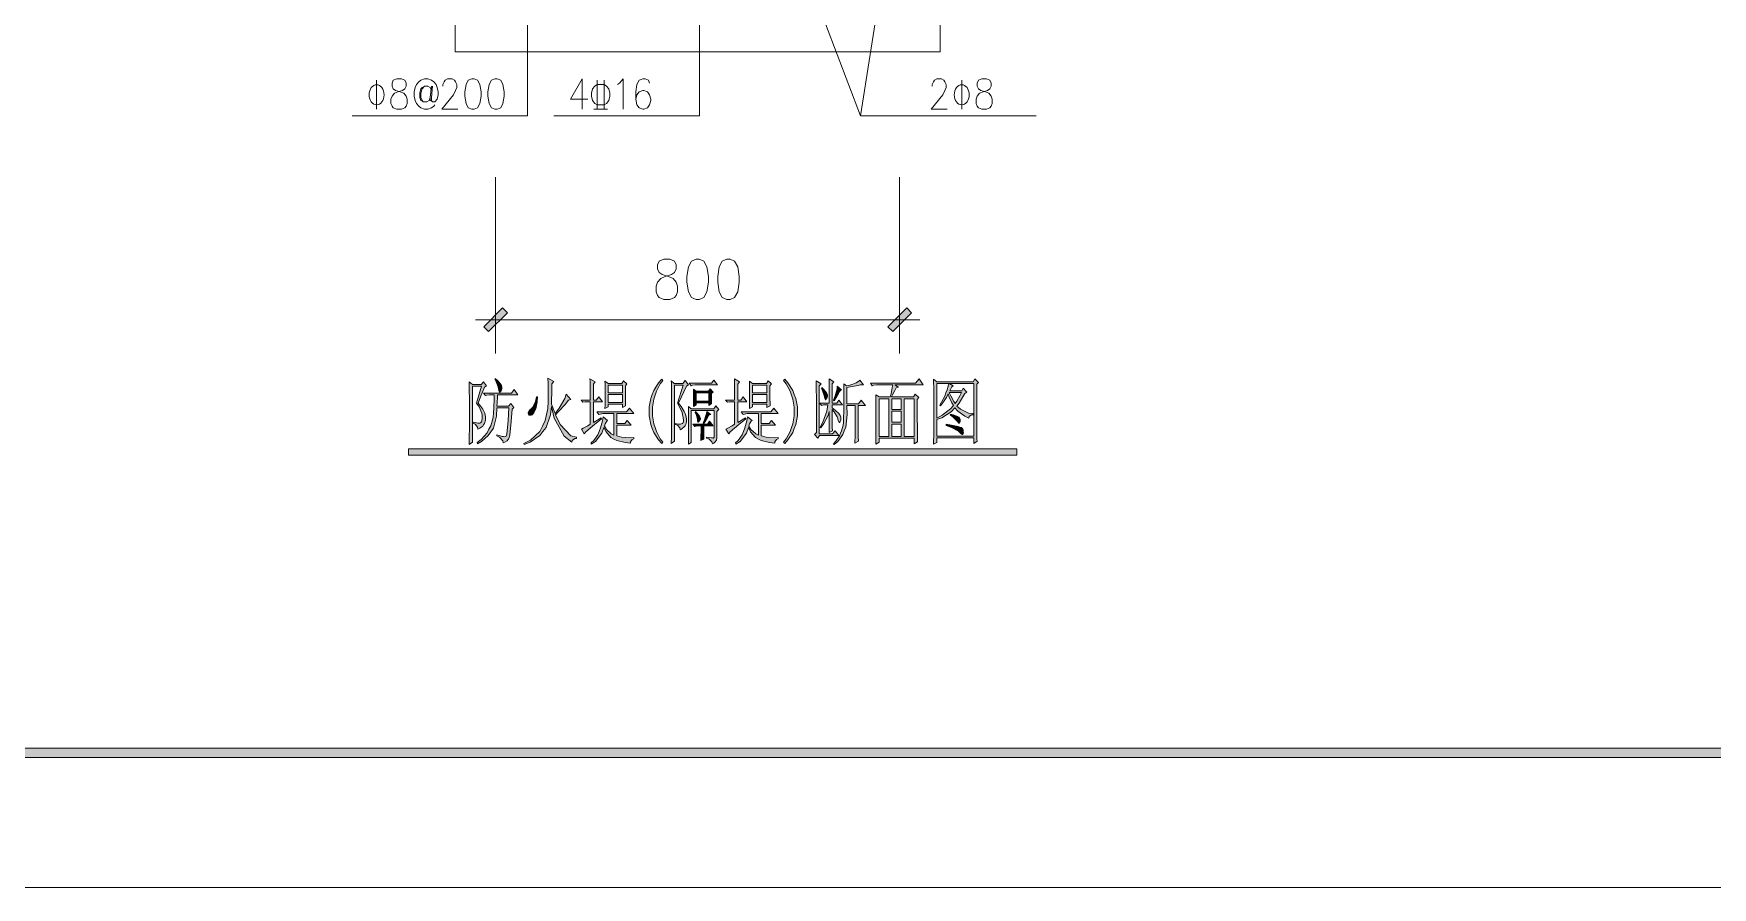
# Model space of a CAD drawing. Header units: millimetres. Extents: x -30643 to 86172, y -19411 to 63186.
# Drawn here: x 12713 to 37225, y -19411 to -6939 of the extents above; entities that cross this region are included whole.
import ezdxf

# ---------------------------------------------------------------- set-up
doc = ezdxf.new("R2010")
doc.units = ezdxf.units.MM

msp = doc.modelspace()

# ---------------------------------------------------------------- hatches: boundary and pattern name
h = msp.add_hatch(color=0)
h.dxf.hatch_style = 2
h.paths.add_polyline_path([(19561, -10946), (19631, -11016), (19356, -11291), (19286, -11221)])
h = msp.add_hatch(color=0)
h.dxf.hatch_style = 2
h.paths.add_polyline_path([(25256, -11291), (25186, -11221), (25461, -10946), (25531, -11016)])
h = msp.add_hatch(color=0)
h.dxf.hatch_style = 2
h.paths.add_polyline_path([(19452, -11979), (19485, -12008), (19527, -12051), (19535, -12066), (19543, -12080), (19552, -12102), (19552, -12111), (19552, -12123), (19545, -12146), (19538, -12156), (19532, -12166), (19522, -12177), (19518, -12177), (19514, -12177), (19505, -12154), (19502, -12131), (19495, -12098), (19467, -12026), (19446, -11987)])
h = msp.add_hatch(color=0)
h.dxf.hatch_style = 2
h.paths.add_polyline_path([(20280, -12123), (20276, -12353), (20293, -12403), (20318, -12471), (20326, -12490), (20387, -12411), (20469, -12270), (20490, -12206), (20556, -12284), (20521, -12296), (20473, -12356), (20378, -12461), (20333, -12506), (20402, -12648), (20556, -12813), (20642, -12835), (20642, -12852), (20614, -12854), (20578, -12881), (20570, -12906), (20461, -12817), (20313, -12558), (20273, -12387), (20258, -12508), (20196, -12691), (20150, -12751), (20103, -12812), (19965, -12908), (19875, -12942), (19871, -12926), (19968, -12879), (20104, -12752), (20143, -12673), (20181, -12593), (20222, -12415), (20224, -12315), (20225, -12215), (20224, -12043), (20220, -11971), (20309, -12020), (20280, -12053)])
h = msp.add_hatch(color=0)
h.dxf.hatch_style = 2
h.paths.add_polyline_path([(20840, -12292), (20840, -12135), (20840, -12095), (20839, -12019), (20836, -11983), (20912, -12028), (20886, -12061), (20886, -12292), (20929, -12292), (20965, -12247), (21018, -12317), (20886, -12317), (20886, -12622), (20998, -12551), (21005, -12568), (20901, -12648), (20776, -12757), (20754, -12786), (20711, -12717), (20739, -12704), (20803, -12669), (20840, -12646), (20840, -12317), (20764, -12317), (20734, -12325), (20708, -12292)])
h = msp.add_hatch(color=0)
h.dxf.hatch_style = 2
h.paths.add_polyline_path([(21901, -12007), (21863, -12057), (21806, -12163), (21787, -12220), (21768, -12277), (21749, -12395), (21749, -12457), (21749, -12521), (21768, -12640), (21787, -12695), (21806, -12752), (21863, -12857), (21901, -12906), (21885, -12926), (21839, -12875), (21769, -12765), (21746, -12706), (21723, -12648), (21700, -12523), (21700, -12457), (21700, -12393), (21723, -12270), (21746, -12211), (21769, -12153), (21839, -12040), (21885, -11987)])
h = msp.add_hatch(color=0)
h.dxf.hatch_style = 2
h.paths.add_polyline_path([(22026, -12835), (22026, -12455), (22025, -12043), (22023, -12012), (22066, -12049), (22191, -12049), (22224, -12008), (22273, -12070), (22244, -12090), (22128, -12338), (22166, -12385), (22214, -12460), (22224, -12488), (22234, -12516), (22244, -12566), (22244, -12589), (22244, -12612), (22234, -12650), (22224, -12667), (22214, -12683), (22180, -12714), (22155, -12729), (22150, -12700), (22115, -12661), (22085, -12650), (22085, -12634), (22100, -12638), (22130, -12643), (22145, -12643), (22160, -12643), (22181, -12636), (22188, -12630), (22195, -12624), (22201, -12607), (22201, -12597), (22201, -12589), (22195, -12546), (22188, -12510), (22181, -12476), (22143, -12389), (22112, -12338), (22195, -12074), (22069, -12074), (22069, -12893), (22023, -12926)])
h = msp.add_hatch(color=0)
h.dxf.hatch_style = 2
h.paths.add_polyline_path([(22283, -12045), (22610, -12045), (22646, -12000), (22698, -12070), (22392, -12070), (22370, -12070), (22331, -12076), (22313, -12082)])
h = msp.add_hatch(color=0)
h.dxf.hatch_style = 2
h.paths.add_polyline_path([(22949, -12292), (22949, -12135), (22949, -12095), (22948, -12019), (22946, -11983), (23021, -12028), (22995, -12061), (22995, -12292), (23038, -12292), (23074, -12247), (23127, -12317), (22995, -12317), (22995, -12622), (23107, -12551), (23114, -12568), (23010, -12648), (22885, -12757), (22863, -12786), (22821, -12717), (22848, -12704), (22913, -12669), (22949, -12646), (22949, -12317), (22874, -12317), (22843, -12325), (22817, -12292)])
h = msp.add_hatch(color=0)
h.dxf.hatch_style = 2
h.paths.add_polyline_path([(23664, -12007), (23681, -11987), (23726, -12040), (23796, -12153), (23819, -12211), (23842, -12270), (23865, -12393), (23865, -12457), (23865, -12523), (23842, -12648), (23819, -12706), (23796, -12765), (23726, -12875), (23681, -12926), (23664, -12906), (23702, -12857), (23759, -12752), (23778, -12695), (23797, -12640), (23816, -12521), (23816, -12457), (23816, -12395), (23797, -12277), (23778, -12220), (23759, -12163), (23702, -12057)])
h = msp.add_hatch(color=0)
h.dxf.hatch_style = 2
h.paths.add_polyline_path([(24372, -12428), (24372, -12534), (24375, -12690), (24376, -12741), (24327, -12766), (24328, -12708), (24330, -12556), (24330, -12461), (24312, -12519), (24249, -12636), (24205, -12696), (24195, -12688), (24236, -12616), (24294, -12453), (24310, -12363), (24247, -12363), (24218, -12370), (24192, -12338), (24330, -12338), (24330, -12230), (24328, -12054), (24327, -11983), (24399, -12028), (24372, -12057), (24372, -12338), (24439, -12338), (24472, -12296), (24524, -12363), (24372, -12363), (24372, -12408), (24415, -12441), (24469, -12488), (24480, -12503), (24491, -12517), (24501, -12543), (24501, -12556), (24501, -12566), (24497, -12587), (24493, -12597), (24489, -12607), (24482, -12618), (24478, -12618), (24473, -12618), (24462, -12593), (24455, -12568), (24444, -12536), (24403, -12465)])
h = msp.add_hatch(color=0)
h.dxf.hatch_style = 2
h.paths.add_polyline_path([(24705, -12922), (24707, -12805), (24709, -12529), (24709, -12370), (24587, -12370), (24591, -12501), (24572, -12686), (24549, -12741), (24527, -12797), (24453, -12897), (24403, -12942), (24393, -12930), (24427, -12891), (24478, -12815), (24495, -12778), (24511, -12741), (24531, -12659), (24536, -12613), (24540, -12568), (24544, -12439), (24544, -12356), (24544, -12273), (24543, -12121), (24541, -12053), (24584, -12086), (24618, -12078), (24676, -12059), (24700, -12049), (24724, -12039), (24762, -12014), (24775, -12000), (24828, -12070), (24813, -12070), (24783, -12072), (24768, -12074), (24753, -12078), (24663, -12095), (24587, -12107), (24587, -12346), (24758, -12346), (24798, -12296), (24857, -12370), (24752, -12370), (24752, -12724), (24752, -12748), (24753, -12831), (24755, -12893)])
h = msp.add_hatch(color=0)
h.paths.add_polyline_path([(25220, -12247), (25233, -12199), (25251, -12111), (25256, -12070), (25045, -12070), (25021, -12070), (24978, -12076), (24959, -12082), (24930, -12045), (25589, -12045), (25642, -11983), (25701, -12070), (25289, -12070), (25339, -12102), (25306, -12115), (25286, -12150), (25253, -12216), (25239, -12247), (25562, -12247), (25586, -12206), (25638, -12255), (25615, -12284), (25615, -12470), (25617, -12778), (25619, -12902), (25569, -12930), (25569, -12848), (25059, -12848), (25059, -12906), (25009, -12935), (25011, -12863), (25012, -12679), (25012, -12566), (25012, -12454), (25011, -12278), (25009, -12214), (25059, -12247)])
h.paths.add_polyline_path([(25424, -12272), (25424, -12824), (25569, -12824), (25569, -12272)])
h.paths.add_polyline_path([(25059, -12272), (25059, -12824), (25200, -12824), (25200, -12272)])
h.paths.add_polyline_path([(25243, -12642), (25243, -12824), (25382, -12824), (25382, -12642)])
h.paths.add_polyline_path([(25243, -12453), (25243, -12617), (25382, -12617), (25382, -12453)])
h.paths.add_polyline_path([(25243, -12272), (25243, -12428), (25382, -12428), (25382, -12272)])
h = msp.add_hatch(color=0)
h.paths.add_polyline_path([(26485, -12061), (26485, -12745), (26485, -12786), (26487, -12861), (26488, -12893), (26439, -12926), (26439, -12844), (25902, -12844), (25902, -12910), (25852, -12935), (25854, -12893), (25856, -12809), (25856, -12766), (25856, -12144), (25856, -12109), (25854, -12030), (25852, -11987), (25902, -12024), (26433, -12024), (26455, -11983), (26508, -12037)])
h.paths.add_polyline_path([(25902, -12819), (26439, -12819), (26439, -12049), (26083, -12049), (26139, -12086), (26120, -12099), (26110, -12117), (26094, -12146), (26089, -12156), (26265, -12156), (26287, -12119), (26337, -12177), (26310, -12197), (26282, -12247), (26225, -12337), (26195, -12379), (26246, -12426), (26363, -12482), (26429, -12490), (26429, -12506), (26405, -12508), (26373, -12533), (26367, -12555), (26309, -12529), (26208, -12455), (26165, -12408), (26108, -12465), (25976, -12550), (25902, -12577)])
h.paths.add_polyline_path([(25902, -12049), (25902, -12555), (25980, -12515), (26099, -12422), (26142, -12370), (26121, -12333), (26083, -12249), (26067, -12201), (26040, -12253), (25985, -12339), (25954, -12375), (25944, -12366), (25971, -12323), (26016, -12233), (26034, -12187), (26052, -12141), (26073, -12071), (26077, -12049)])
h.paths.add_polyline_path([(26080, -12181), (26103, -12232), (26147, -12313), (26169, -12342), (26192, -12308), (26238, -12228), (26261, -12181)])
h = msp.add_hatch(color=0)
h.dxf.hatch_style = 2
h.paths.add_polyline_path([(19074, -12939), (19075, -12877), (19077, -12654), (19077, -12492), (19077, -12330), (19075, -12099), (19074, -12028), (19123, -12066), (19248, -12066), (19281, -12024), (19327, -12082), (19298, -12106), (19286, -12128), (19238, -12243), (19202, -12337), (19230, -12368), (19272, -12427), (19286, -12455), (19300, -12483), (19313, -12536), (19312, -12562), (19312, -12588), (19298, -12633), (19284, -12653), (19271, -12672), (19229, -12704), (19199, -12717), (19192, -12686), (19159, -12642), (19133, -12630), (19136, -12613), (19159, -12622), (19199, -12630), (19215, -12630), (19226, -12630), (19245, -12621), (19253, -12612), (19260, -12602), (19264, -12555), (19262, -12519), (19258, -12482), (19219, -12391), (19182, -12337), (19252, -12090), (19119, -12090), (19119, -12906)])
h = msp.add_hatch(color=0)
h.dxf.hatch_style = 2
h.paths.add_polyline_path([(19699, -12424), (19685, -12607), (19666, -12806), (19662, -12821), (19658, -12837), (19645, -12864), (19637, -12875), (19629, -12887), (19594, -12908), (19568, -12919), (19563, -12888), (19517, -12836), (19476, -12815), (19479, -12799), (19509, -12809), (19556, -12823), (19574, -12826), (19592, -12829), (19615, -12819), (19619, -12805), (19623, -12792), (19640, -12593), (19654, -12408), (19479, -12408), (19472, -12529), (19427, -12704), (19388, -12757), (19350, -12812), (19252, -12898), (19192, -12931), (19189, -12914), (19248, -12867), (19335, -12769), (19362, -12719), (19389, -12668), (19422, -12548), (19428, -12478), (19433, -12408), (19439, -12276), (19439, -12214), (19390, -12214), (19369, -12214), (19329, -12220), (19311, -12227), (19281, -12190), (19689, -12190), (19730, -12140), (19785, -12214), (19485, -12214), (19484, -12247), (19480, -12331), (19479, -12382), (19647, -12382), (19680, -12342), (19726, -12399)])
h = msp.add_hatch(color=0)
h.dxf.hatch_style = 2
h.paths.add_polyline_path([(20055, -12247), (20069, -12247), (20064, -12321), (20046, -12422), (20032, -12451), (20019, -12478), (19991, -12509), (19977, -12513), (19962, -12515), (19943, -12511), (19940, -12504), (19937, -12497), (19934, -12488), (19934, -12486), (19934, -12473), (19953, -12442), (19973, -12424), (19998, -12401), (20039, -12313)])
h = msp.add_hatch(color=0)
h.paths.add_polyline_path([(21354, -12083), (21354, -12243), (21354, -12272), (21356, -12338), (21357, -12375), (21311, -12403), (21311, -12354), (21100, -12354), (21100, -12391), (21054, -12416), (21056, -12367), (21057, -12266), (21057, -12214), (21057, -12163), (21056, -12064), (21054, -12016), (21100, -12049), (21304, -12049), (21328, -12012), (21377, -12057)])
h.paths.add_polyline_path([(21100, -12210), (21100, -12330), (21311, -12330), (21311, -12210)])
h.paths.add_polyline_path([(21100, -12074), (21100, -12185), (21311, -12185), (21311, -12074)])
h = msp.add_hatch(color=0)
h.paths.add_polyline_path([(22346, -12387), (22348, -12353), (22349, -12289), (22349, -12256), (22349, -12225), (22348, -12162), (22346, -12131), (22389, -12160), (22567, -12160), (22593, -12127), (22633, -12176), (22610, -12197), (22610, -12232), (22611, -12304), (22613, -12341), (22570, -12370), (22570, -12333), (22389, -12333), (22389, -12362)])
h.paths.add_polyline_path([(22389, -12185), (22389, -12308), (22570, -12308), (22570, -12185)])
h = msp.add_hatch(color=0)
h.paths.add_polyline_path([(23463, -12083), (23463, -12243), (23463, -12272), (23465, -12338), (23467, -12375), (23420, -12403), (23420, -12354), (23209, -12354), (23209, -12391), (23164, -12416), (23165, -12367), (23166, -12266), (23166, -12214), (23166, -12163), (23165, -12064), (23164, -12016), (23209, -12049), (23414, -12049), (23437, -12012), (23487, -12057)])
h.paths.add_polyline_path([(23209, -12210), (23209, -12330), (23420, -12330), (23420, -12210)])
h.paths.add_polyline_path([(23209, -12074), (23209, -12185), (23420, -12185), (23420, -12074)])
h = msp.add_hatch(color=0)
h.dxf.hatch_style = 2
h.paths.add_polyline_path([(24142, -12765), (24142, -12320), (24142, -12273), (24140, -12118), (24139, -12011), (24211, -12057), (24185, -12086), (24185, -12786), (24379, -12786), (24415, -12740), (24472, -12811), (24188, -12811), (24162, -12848), (24116, -12794)])
h = msp.add_hatch(color=0)
h.dxf.hatch_style = 2
h.paths.add_polyline_path([(24221, -12111), (24246, -12134), (24279, -12170), (24287, -12183), (24295, -12197), (24303, -12218), (24303, -12226), (24303, -12237), (24298, -12257), (24292, -12268), (24286, -12278), (24279, -12288), (24273, -12288), (24264, -12270), (24261, -12251), (24256, -12225), (24232, -12159), (24215, -12119)])
h = msp.add_hatch(color=0)
h.dxf.hatch_style = 2
h.paths.add_polyline_path([(24448, -12090), (24508, -12144), (24498, -12148), (24480, -12167), (24472, -12181), (24463, -12196), (24429, -12257), (24403, -12305), (24393, -12296), (24415, -12230), (24444, -12128)])
h = msp.add_hatch(color=0)
h.dxf.hatch_style = 2
h.paths.add_polyline_path([(20936, -12465), (21371, -12465), (21413, -12412), (21476, -12490), (21229, -12490), (21229, -12634), (21344, -12634), (21380, -12589), (21437, -12659), (21229, -12659), (21229, -12815), (21298, -12834), (21422, -12846), (21476, -12840), (21476, -12857), (21453, -12869), (21428, -12902), (21427, -12922), (21349, -12912), (21229, -12881), (21186, -12861), (21143, -12840), (21071, -12757), (21041, -12695), (21011, -12778), (20919, -12897), (20856, -12935), (20853, -12919), (20891, -12883), (20950, -12799), (20970, -12750), (20991, -12700), (21019, -12595), (21028, -12539), (21094, -12593), (21082, -12599), (21059, -12641), (21048, -12675), (21077, -12723), (21146, -12786), (21186, -12803), (21186, -12490), (21044, -12490), (21023, -12490), (20984, -12496), (20965, -12503)])
h = msp.add_hatch(color=0)
h.dxf.hatch_style = 2
h.paths.add_polyline_path([(22540, -12832), (22570, -12838), (22612, -12845), (22625, -12846), (22636, -12847), (22649, -12832), (22649, -12815), (22649, -12444), (22316, -12444), (22316, -12910), (22273, -12935), (22275, -12873), (22277, -12739), (22277, -12667), (22277, -12595), (22275, -12455), (22273, -12387), (22316, -12420), (22643, -12420), (22676, -12378), (22718, -12432), (22689, -12457), (22689, -12819), (22689, -12842), (22682, -12876), (22676, -12888), (22669, -12899), (22643, -12920), (22623, -12930), (22615, -12900), (22573, -12859), (22540, -12848)])
h = msp.add_hatch(color=0)
h.dxf.hatch_style = 2
h.paths.add_polyline_path([(22373, -12473), (22379, -12460), (22400, -12482), (22428, -12515), (22435, -12527), (22442, -12539), (22448, -12558), (22448, -12564), (22448, -12572), (22442, -12589), (22435, -12597), (22428, -12605), (22420, -12613), (22418, -12613), (22413, -12613), (22407, -12595), (22405, -12577), (22402, -12551), (22385, -12500)])
h = msp.add_hatch(color=0)
h.dxf.hatch_style = 2
h.paths.add_polyline_path([(22544, -12457), (22600, -12502), (22573, -12515), (22553, -12548), (22518, -12607), (22501, -12634), (22491, -12630), (22499, -12607), (22513, -12567), (22519, -12549), (22525, -12532), (22537, -12486)])
h = msp.add_hatch(color=0)
h.dxf.hatch_style = 2
h.paths.add_polyline_path([(23045, -12465), (23479, -12465), (23522, -12412), (23585, -12490), (23338, -12490), (23338, -12634), (23453, -12634), (23489, -12589), (23546, -12659), (23338, -12659), (23338, -12815), (23407, -12834), (23531, -12846), (23585, -12840), (23585, -12857), (23562, -12869), (23537, -12902), (23536, -12922), (23458, -12912), (23338, -12881), (23295, -12861), (23252, -12840), (23180, -12757), (23150, -12695), (23121, -12778), (23028, -12897), (22966, -12935), (22962, -12919), (23000, -12883), (23059, -12799), (23079, -12750), (23099, -12700), (23128, -12595), (23137, -12539), (23203, -12593), (23191, -12599), (23168, -12641), (23156, -12675), (23186, -12723), (23256, -12786), (23295, -12803), (23295, -12490), (23154, -12490), (23132, -12490), (23092, -12496), (23074, -12503)])
h = msp.add_hatch(color=0)
h.dxf.hatch_style = 2
h.paths.add_polyline_path([(26099, -12498), (26139, -12508), (26195, -12527), (26212, -12535), (26228, -12543), (26243, -12571), (26241, -12591), (26240, -12610), (26233, -12630), (26228, -12630), (26223, -12630), (26212, -12619), (26205, -12609), (26189, -12589), (26134, -12539), (26096, -12510)])
h = msp.add_hatch(color=0)
h.dxf.hatch_style = 2
h.paths.add_polyline_path([(22455, -12885), (22456, -12838), (22458, -12729), (22458, -12667), (22448, -12667), (22427, -12667), (22387, -12673), (22369, -12679), (22340, -12642), (22551, -12642), (22583, -12601), (22633, -12667), (22498, -12667), (22498, -12726), (22499, -12824), (22501, -12861)])
h = msp.add_hatch(color=0)
h.dxf.hatch_style = 2
h.paths.add_polyline_path([(26037, -12646), (26113, -12657), (26213, -12676), (26236, -12686), (26260, -12695), (26286, -12726), (26287, -12749), (26289, -12772), (26282, -12795), (26274, -12795), (26270, -12795), (26253, -12782), (26241, -12770), (26217, -12745), (26115, -12692), (26037, -12663)])
h = msp.add_hatch(color=0)
h.dxf.hatch_style = 2
h.paths.add_polyline_path([(18186, -13095), (18186, -13006), (27070, -13006), (27070, -13095)])
h = msp.add_hatch(color=0)
h.dxf.hatch_style = 2
h.paths.add_polyline_path([(-25796, -17513), (-25658, -17375), (84137, -17375), (84274, -17513)])

# ---------------------------------------------------------------- linework, layer by layer
at = {"color": 0, "lineweight": 0}
for points in [[(-30643, -19411), (86172, -19411), (86172, 63186), (-30643, 63186)], [(18015, -7601), (17965, -7622), (17948, -7664), (17948, -7706), (17965, -7748), (17999, -7769), (18066, -7790), (18117, -7811), (18151, -7853), (18167, -7896), (18167, -7959), (18151, -8001), (18134, -8022), (18083, -8043), (18015, -8043), (17965, -8022), (17948, -8001), (17931, -7959), (17931, -7896), (17948, -7853), (17982, -7811), (18032, -7790), (18100, -7769), (18134, -7748), (18151, -7706), (18151, -7664), (18134, -7622), (18083, -7601)], [(19111, -7601), (19060, -7622), (19027, -7685), (19010, -7790), (19010, -7853), (19027, -7959), (19060, -8022), (19111, -8043), (19145, -8043), (19195, -8022), (19229, -7959), (19246, -7853), (19246, -7790), (19229, -7685), (19195, -7622), (19145, -7601)], [(19448, -7601), (19397, -7622), (19364, -7685), (19347, -7790), (19347, -7853), (19364, -7959), (19397, -8022), (19448, -8043), (19482, -8043), (19533, -8022), (19566, -7959), (19583, -7853), (19583, -7790), (19566, -7685), (19533, -7622), (19482, -7601)], [(20941, -7685), (20908, -7706), (20874, -7748), (20857, -7811), (20857, -7853), (20874, -7917), (20908, -7959), (20941, -7980), (21043, -7980), (21076, -7959), (21110, -7917), (21127, -7853), (21127, -7811), (21110, -7748), (21076, -7706), (21043, -7685)], [(26559, -7601), (26508, -7622), (26491, -7664), (26491, -7706), (26508, -7748), (26542, -7769), (26609, -7790), (26660, -7811), (26694, -7853), (26711, -7896), (26711, -7959), (26694, -8001), (26677, -8022), (26626, -8043), (26559, -8043), (26508, -8022), (26491, -8001), (26474, -7959), (26474, -7896), (26491, -7853), (26525, -7811), (26576, -7790), (26643, -7769), (26677, -7748), (26694, -7706), (26694, -7664), (26677, -7622), (26626, -7601)], [(21914, -10233), (21847, -10261), (21824, -10318), (21824, -10374), (21847, -10430), (21891, -10458), (21981, -10487), (22049, -10515), (22094, -10571), (22116, -10627), (22116, -10711), (22094, -10767), (22071, -10796), (22004, -10824), (21914, -10824), (21847, -10796), (21824, -10767), (21802, -10711), (21802, -10627), (21824, -10571), (21869, -10515), (21936, -10487), (22026, -10458), (22071, -10430), (22094, -10374), (22094, -10318), (22071, -10261), (22004, -10233)], [(22386, -10233), (22318, -10261), (22273, -10346), (22251, -10487), (22251, -10571), (22273, -10711), (22318, -10796), (22386, -10824), (22431, -10824), (22499, -10796), (22544, -10711), (22566, -10571), (22566, -10487), (22544, -10346), (22499, -10261), (22431, -10233)], [(22836, -10233), (22768, -10261), (22723, -10346), (22701, -10487), (22701, -10571), (22723, -10711), (22768, -10796), (22836, -10824), (22881, -10824), (22948, -10796), (22993, -10711), (23015, -10571), (23015, -10487), (22993, -10346), (22948, -10261), (22881, -10233)], [(19561, -10946), (19631, -11016), (19356, -11291), (19286, -11221)], [(25256, -11291), (25186, -11221), (25461, -10946), (25531, -11016)], [(19452, -11979), (19485, -12008), (19527, -12051), (19535, -12066), (19543, -12080), (19552, -12102), (19552, -12111), (19552, -12123), (19545, -12146), (19538, -12156), (19532, -12166), (19522, -12177), (19518, -12177), (19514, -12177), (19505, -12154), (19502, -12131), (19495, -12098), (19467, -12026), (19446, -11987)], [(20280, -12123), (20276, -12353), (20293, -12403), (20318, -12471), (20326, -12490), (20387, -12411), (20469, -12270), (20490, -12206), (20556, -12284), (20521, -12296), (20473, -12356), (20378, -12461), (20333, -12506), (20402, -12648), (20556, -12813), (20642, -12835), (20642, -12852), (20614, -12854), (20578, -12881), (20570, -12906), (20461, -12817), (20313, -12558), (20273, -12387), (20258, -12508), (20196, -12691), (20150, -12751), (20103, -12812), (19965, -12908), (19875, -12942), (19871, -12926), (19968, -12879), (20104, -12752), (20143, -12673), (20181, -12593), (20222, -12415), (20224, -12315), (20225, -12215), (20224, -12043), (20220, -11971), (20309, -12020), (20280, -12053)], [(20840, -12292), (20840, -12135), (20840, -12095), (20839, -12019), (20836, -11983), (20912, -12028), (20886, -12061), (20886, -12292), (20929, -12292), (20965, -12247), (21018, -12317), (20886, -12317), (20886, -12622), (20998, -12551), (21005, -12568), (20901, -12648), (20776, -12757), (20754, -12786), (20711, -12717), (20739, -12704), (20803, -12669), (20840, -12646), (20840, -12317), (20764, -12317), (20734, -12325), (20708, -12292)], [(21901, -12007), (21863, -12057), (21806, -12163), (21787, -12220), (21768, -12277), (21749, -12395), (21749, -12457), (21749, -12521), (21768, -12640), (21787, -12695), (21806, -12752), (21863, -12857), (21901, -12906), (21885, -12926), (21839, -12875), (21769, -12765), (21746, -12706), (21723, -12648), (21700, -12523), (21700, -12457), (21700, -12393), (21723, -12270), (21746, -12211), (21769, -12153), (21839, -12040), (21885, -11987)], [(22026, -12835), (22026, -12455), (22025, -12043), (22023, -12012), (22066, -12049), (22191, -12049), (22224, -12008), (22273, -12070), (22244, -12090), (22128, -12338), (22166, -12385), (22214, -12460), (22224, -12488), (22234, -12516), (22244, -12566), (22244, -12589), (22244, -12612), (22234, -12650), (22224, -12667), (22214, -12683), (22180, -12714), (22155, -12729), (22150, -12700), (22115, -12661), (22085, -12650), (22085, -12634), (22100, -12638), (22130, -12643), (22145, -12643), (22160, -12643), (22181, -12636), (22188, -12630), (22195, -12624), (22201, -12607), (22201, -12597), (22201, -12589), (22195, -12546), (22188, -12510), (22181, -12476), (22143, -12389), (22112, -12338), (22195, -12074), (22069, -12074), (22069, -12893), (22023, -12926)], [(22283, -12045), (22610, -12045), (22646, -12000), (22698, -12070), (22392, -12070), (22370, -12070), (22331, -12076), (22313, -12082)], [(22949, -12292), (22949, -12135), (22949, -12095), (22948, -12019), (22946, -11983), (23021, -12028), (22995, -12061), (22995, -12292), (23038, -12292), (23074, -12247), (23127, -12317), (22995, -12317), (22995, -12622), (23107, -12551), (23114, -12568), (23010, -12648), (22885, -12757), (22863, -12786), (22821, -12717), (22848, -12704), (22913, -12669), (22949, -12646), (22949, -12317), (22874, -12317), (22843, -12325), (22817, -12292)], [(23664, -12007), (23681, -11987), (23726, -12040), (23796, -12153), (23819, -12211), (23842, -12270), (23865, -12393), (23865, -12457), (23865, -12523), (23842, -12648), (23819, -12706), (23796, -12765), (23726, -12875), (23681, -12926), (23664, -12906), (23702, -12857), (23759, -12752), (23778, -12695), (23797, -12640), (23816, -12521), (23816, -12457), (23816, -12395), (23797, -12277), (23778, -12220), (23759, -12163), (23702, -12057)], [(24372, -12428), (24372, -12534), (24375, -12690), (24376, -12741), (24327, -12766), (24328, -12708), (24330, -12556), (24330, -12461), (24312, -12519), (24249, -12636), (24205, -12696), (24195, -12688), (24236, -12616), (24294, -12453), (24310, -12363), (24247, -12363), (24218, -12370), (24192, -12338), (24330, -12338), (24330, -12230), (24328, -12054), (24327, -11983), (24399, -12028), (24372, -12057), (24372, -12338), (24439, -12338), (24472, -12296), (24524, -12363), (24372, -12363), (24372, -12408), (24415, -12441), (24469, -12488), (24480, -12503), (24491, -12517), (24501, -12543), (24501, -12556), (24501, -12566), (24497, -12587), (24493, -12597), (24489, -12607), (24482, -12618), (24478, -12618), (24473, -12618), (24462, -12593), (24455, -12568), (24444, -12536), (24403, -12465)], [(24705, -12922), (24707, -12805), (24709, -12529), (24709, -12370), (24587, -12370), (24591, -12501), (24572, -12686), (24549, -12741), (24527, -12797), (24453, -12897), (24403, -12942), (24393, -12930), (24427, -12891), (24478, -12815), (24495, -12778), (24511, -12741), (24531, -12659), (24536, -12613), (24540, -12568), (24544, -12439), (24544, -12356), (24544, -12273), (24543, -12121), (24541, -12053), (24584, -12086), (24618, -12078), (24676, -12059), (24700, -12049), (24724, -12039), (24762, -12014), (24775, -12000), (24828, -12070), (24813, -12070), (24783, -12072), (24768, -12074), (24753, -12078), (24663, -12095), (24587, -12107), (24587, -12346), (24758, -12346), (24798, -12296), (24857, -12370), (24752, -12370), (24752, -12724), (24752, -12748), (24753, -12831), (24755, -12893)], [(25220, -12247), (25233, -12199), (25251, -12111), (25256, -12070), (25045, -12070), (25021, -12070), (24978, -12076), (24959, -12082), (24930, -12045), (25589, -12045), (25642, -11983), (25701, -12070), (25289, -12070), (25339, -12102), (25306, -12115), (25286, -12150), (25253, -12216), (25239, -12247), (25562, -12247), (25586, -12206), (25638, -12255), (25615, -12284), (25615, -12470), (25617, -12778), (25619, -12902), (25569, -12930), (25569, -12848), (25059, -12848), (25059, -12906), (25009, -12935), (25011, -12863), (25012, -12679), (25012, -12566), (25012, -12454), (25011, -12278), (25009, -12214), (25059, -12247)], [(26485, -12061), (26485, -12745), (26485, -12786), (26487, -12861), (26488, -12893), (26439, -12926), (26439, -12844), (25902, -12844), (25902, -12910), (25852, -12935), (25854, -12893), (25856, -12809), (25856, -12766), (25856, -12144), (25856, -12109), (25854, -12030), (25852, -11987), (25902, -12024), (26433, -12024), (26455, -11983), (26508, -12037)], [(19074, -12939), (19075, -12877), (19077, -12654), (19077, -12492), (19077, -12330), (19075, -12099), (19074, -12028), (19123, -12066), (19248, -12066), (19281, -12024), (19327, -12082), (19298, -12106), (19286, -12128), (19238, -12243), (19202, -12337), (19230, -12368), (19272, -12427), (19286, -12455), (19300, -12483), (19313, -12536), (19312, -12562), (19312, -12588), (19298, -12633), (19284, -12653), (19271, -12672), (19229, -12704), (19199, -12717), (19192, -12686), (19159, -12642), (19133, -12630), (19136, -12613), (19159, -12622), (19199, -12630), (19215, -12630), (19226, -12630), (19245, -12621), (19253, -12612), (19260, -12602), (19264, -12555), (19262, -12519), (19258, -12482), (19219, -12391), (19182, -12337), (19252, -12090), (19119, -12090), (19119, -12906)], [(19699, -12424), (19685, -12607), (19666, -12806), (19662, -12821), (19658, -12837), (19645, -12864), (19637, -12875), (19629, -12887), (19594, -12908), (19568, -12919), (19563, -12888), (19517, -12836), (19476, -12815), (19479, -12799), (19509, -12809), (19556, -12823), (19574, -12826), (19592, -12829), (19615, -12819), (19619, -12805), (19623, -12792), (19640, -12593), (19654, -12408), (19479, -12408), (19472, -12529), (19427, -12704), (19388, -12757), (19350, -12812), (19252, -12898), (19192, -12931), (19189, -12914), (19248, -12867), (19335, -12769), (19362, -12719), (19389, -12668), (19422, -12548), (19428, -12478), (19433, -12408), (19439, -12276), (19439, -12214), (19390, -12214), (19369, -12214), (19329, -12220), (19311, -12227), (19281, -12190), (19689, -12190), (19730, -12140), (19785, -12214), (19485, -12214), (19484, -12247), (19480, -12331), (19479, -12382), (19647, -12382), (19680, -12342), (19726, -12399)], [(20055, -12247), (20069, -12247), (20064, -12321), (20046, -12422), (20032, -12451), (20019, -12478), (19991, -12509), (19977, -12513), (19962, -12515), (19943, -12511), (19940, -12504), (19937, -12497), (19934, -12488), (19934, -12486), (19934, -12473), (19953, -12442), (19973, -12424), (19998, -12401), (20039, -12313)], [(21354, -12083), (21354, -12243), (21354, -12272), (21356, -12338), (21357, -12375), (21311, -12403), (21311, -12354), (21100, -12354), (21100, -12391), (21054, -12416), (21056, -12367), (21057, -12266), (21057, -12214), (21057, -12163), (21056, -12064), (21054, -12016), (21100, -12049), (21304, -12049), (21328, -12012), (21377, -12057)], [(21100, -12074), (21100, -12185), (21311, -12185), (21311, -12074)], [(21100, -12210), (21100, -12330), (21311, -12330), (21311, -12210)], [(22346, -12387), (22348, -12353), (22349, -12289), (22349, -12256), (22349, -12225), (22348, -12162), (22346, -12131), (22389, -12160), (22567, -12160), (22593, -12127), (22633, -12176), (22610, -12197), (22610, -12232), (22611, -12304), (22613, -12341), (22570, -12370), (22570, -12333), (22389, -12333), (22389, -12362)], [(22389, -12185), (22389, -12308), (22570, -12308), (22570, -12185)], [(23463, -12083), (23463, -12243), (23463, -12272), (23465, -12338), (23467, -12375), (23420, -12403), (23420, -12354), (23209, -12354), (23209, -12391), (23164, -12416), (23165, -12367), (23166, -12266), (23166, -12214), (23166, -12163), (23165, -12064), (23164, -12016), (23209, -12049), (23414, -12049), (23437, -12012), (23487, -12057)], [(23209, -12074), (23209, -12185), (23420, -12185), (23420, -12074)], [(23209, -12210), (23209, -12330), (23420, -12330), (23420, -12210)], [(24142, -12765), (24142, -12320), (24142, -12273), (24140, -12118), (24139, -12011), (24211, -12057), (24185, -12086), (24185, -12786), (24379, -12786), (24415, -12740), (24472, -12811), (24188, -12811), (24162, -12848), (24116, -12794)], [(24221, -12111), (24246, -12134), (24279, -12170), (24287, -12183), (24295, -12197), (24303, -12218), (24303, -12226), (24303, -12237), (24298, -12257), (24292, -12268), (24286, -12278), (24279, -12288), (24273, -12288), (24264, -12270), (24261, -12251), (24256, -12225), (24232, -12159), (24215, -12119)], [(24448, -12090), (24508, -12144), (24498, -12148), (24480, -12167), (24472, -12181), (24463, -12196), (24429, -12257), (24403, -12305), (24393, -12296), (24415, -12230), (24444, -12128)], [(25902, -12819), (26439, -12819), (26439, -12049), (26083, -12049), (26139, -12086), (26120, -12099), (26110, -12117), (26094, -12146), (26089, -12156), (26265, -12156), (26287, -12119), (26337, -12177), (26310, -12197), (26282, -12247), (26225, -12337), (26195, -12379), (26246, -12426), (26363, -12482), (26429, -12490), (26429, -12506), (26405, -12508), (26373, -12533), (26367, -12555), (26309, -12529), (26208, -12455), (26165, -12408), (26108, -12465), (25976, -12550), (25902, -12577)], [(25902, -12049), (25902, -12555), (25980, -12515), (26099, -12422), (26142, -12370), (26121, -12333), (26083, -12249), (26067, -12201), (26040, -12253), (25985, -12339), (25954, -12375), (25944, -12366), (25971, -12323), (26016, -12233), (26034, -12187), (26052, -12141), (26073, -12071), (26077, -12049)], [(26080, -12181), (26103, -12232), (26147, -12313), (26169, -12342), (26192, -12308), (26238, -12228), (26261, -12181)], [(20936, -12465), (21371, -12465), (21413, -12412), (21476, -12490), (21229, -12490), (21229, -12634), (21344, -12634), (21380, -12589), (21437, -12659), (21229, -12659), (21229, -12815), (21298, -12834), (21422, -12846), (21476, -12840), (21476, -12857), (21453, -12869), (21428, -12902), (21427, -12922), (21349, -12912), (21229, -12881), (21186, -12861), (21143, -12840), (21071, -12757), (21041, -12695), (21011, -12778), (20919, -12897), (20856, -12935), (20853, -12919), (20891, -12883), (20950, -12799), (20970, -12750), (20991, -12700), (21019, -12595), (21028, -12539), (21094, -12593), (21082, -12599), (21059, -12641), (21048, -12675), (21077, -12723), (21146, -12786), (21186, -12803), (21186, -12490), (21044, -12490), (21023, -12490), (20984, -12496), (20965, -12503)], [(22540, -12832), (22570, -12838), (22612, -12845), (22625, -12846), (22636, -12847), (22649, -12832), (22649, -12815), (22649, -12444), (22316, -12444), (22316, -12910), (22273, -12935), (22275, -12873), (22277, -12739), (22277, -12667), (22277, -12595), (22275, -12455), (22273, -12387), (22316, -12420), (22643, -12420), (22676, -12378), (22718, -12432), (22689, -12457), (22689, -12819), (22689, -12842), (22682, -12876), (22676, -12888), (22669, -12899), (22643, -12920), (22623, -12930), (22615, -12900), (22573, -12859), (22540, -12848)], [(22373, -12473), (22379, -12460), (22400, -12482), (22428, -12515), (22435, -12527), (22442, -12539), (22448, -12558), (22448, -12564), (22448, -12572), (22442, -12589), (22435, -12597), (22428, -12605), (22420, -12613), (22418, -12613), (22413, -12613), (22407, -12595), (22405, -12577), (22402, -12551), (22385, -12500)], [(22544, -12457), (22600, -12502), (22573, -12515), (22553, -12548), (22518, -12607), (22501, -12634), (22491, -12630), (22499, -12607), (22513, -12567), (22519, -12549), (22525, -12532), (22537, -12486)], [(23045, -12465), (23479, -12465), (23522, -12412), (23585, -12490), (23338, -12490), (23338, -12634), (23453, -12634), (23489, -12589), (23546, -12659), (23338, -12659), (23338, -12815), (23407, -12834), (23531, -12846), (23585, -12840), (23585, -12857), (23562, -12869), (23537, -12902), (23536, -12922), (23458, -12912), (23338, -12881), (23295, -12861), (23252, -12840), (23180, -12757), (23150, -12695), (23121, -12778), (23028, -12897), (22966, -12935), (22962, -12919), (23000, -12883), (23059, -12799), (23079, -12750), (23099, -12700), (23128, -12595), (23137, -12539), (23203, -12593), (23191, -12599), (23168, -12641), (23156, -12675), (23186, -12723), (23256, -12786), (23295, -12803), (23295, -12490), (23154, -12490), (23132, -12490), (23092, -12496), (23074, -12503)], [(25059, -12272), (25059, -12824), (25200, -12824), (25200, -12272)], [(25243, -12272), (25243, -12428), (25382, -12428), (25382, -12272)], [(25243, -12453), (25243, -12617), (25382, -12617), (25382, -12453)], [(25424, -12272), (25424, -12824), (25569, -12824), (25569, -12272)], [(26099, -12498), (26139, -12508), (26195, -12527), (26212, -12535), (26228, -12543), (26243, -12571), (26241, -12591), (26240, -12610), (26233, -12630), (26228, -12630), (26223, -12630), (26212, -12619), (26205, -12609), (26189, -12589), (26134, -12539), (26096, -12510)], [(22455, -12885), (22456, -12838), (22458, -12729), (22458, -12667), (22448, -12667), (22427, -12667), (22387, -12673), (22369, -12679), (22340, -12642), (22551, -12642), (22583, -12601), (22633, -12667), (22498, -12667), (22498, -12726), (22499, -12824), (22501, -12861)], [(25243, -12642), (25243, -12824), (25382, -12824), (25382, -12642)], [(26037, -12646), (26113, -12657), (26213, -12676), (26236, -12686), (26260, -12695), (26286, -12726), (26287, -12749), (26289, -12772), (26282, -12795), (26274, -12795), (26270, -12795), (26253, -12782), (26241, -12770), (26217, -12745), (26115, -12692), (26037, -12663)], [(18186, -13095), (18186, -13006), (27070, -13006), (27070, -13095)], [(-25796, -17513), (-25658, -17375), (84137, -17375), (84274, -17513)]]:
    msp.add_lwpolyline(points, close=True, dxfattribs=at)
for points in [[(22435, -5732), (22435, -8140)], [(24104, -6342), (24788, -8140)], [(24788, -8140), (25070, -6342)], [(18868, -6617), (18868, -7207)], [(19926, -8140), (19926, -6469)], [(25948, -6617), (25948, -7207)], [(18868, -7207), (25948, -7207)], [(17721, -7622), (17721, -8043)], [(18521, -7706), (18504, -7875), (18504, -7917), (18538, -7938), (18572, -7938), (18605, -7896), (18622, -7832), (18622, -7790), (18605, -7727), (18589, -7685), (18555, -7643), (18521, -7622), (18471, -7601), (18420, -7601), (18369, -7622), (18336, -7643), (18302, -7685), (18285, -7727), (18268, -7790), (18268, -7853), (18285, -7917), (18302, -7959), (18336, -8001), (18369, -8022), (18420, -8043), (18471, -8043), (18521, -8022), (18555, -8001), (18572, -7980)], [(18521, -7769), (18504, -7727), (18471, -7706), (18420, -7706), (18386, -7727), (18369, -7748), (18352, -7811), (18352, -7875), (18369, -7917), (18403, -7938), (18454, -7938), (18488, -7917), (18504, -7875)], [(18420, -7706), (18386, -7748), (18369, -7811), (18369, -7875), (18386, -7917), (18403, -7938)], [(18538, -7706), (18521, -7875), (18521, -7917), (18538, -7938)], [(18690, -7706), (18690, -7685), (18706, -7643), (18723, -7622), (18757, -7601), (18825, -7601), (18858, -7622), (18875, -7643), (18892, -7685), (18892, -7727), (18875, -7769), (18842, -7832), (18673, -8043), (18909, -8043)], [(20722, -7601), (20554, -7896), (20807, -7896)], [(20722, -7601), (20722, -8043)], [(20941, -7622), (20941, -8043)], [(21043, -8043), (21043, -7622)], [(21236, -7685), (21270, -7664), (21321, -7601), (21321, -8043)], [(21708, -7664), (21691, -7622), (21641, -7601), (21607, -7601), (21557, -7622), (21523, -7685), (21506, -7790), (21506, -7896), (21523, -7980), (21557, -8022), (21607, -8043), (21624, -8043), (21675, -8022), (21708, -7980), (21725, -7917), (21725, -7896), (21708, -7832), (21675, -7790), (21624, -7769), (21607, -7769), (21557, -7790), (21523, -7832), (21506, -7896)], [(25834, -7706), (25834, -7685), (25851, -7643), (25868, -7622), (25902, -7601), (25969, -7601), (26003, -7622), (26019, -7643), (26036, -7685), (26036, -7727), (26019, -7769), (25986, -7832), (25817, -8043), (26053, -8043)], [(26264, -7622), (26264, -8043)], [(20891, -8043), (21093, -8043)], [(19926, -8140), (17365, -8140)], [(22435, -8140), (20308, -8140)], [(27349, -8140), (24788, -8140)], [(19459, -9036), (19459, -11610)], [(25358, -9036), (25358, -11610)], [(19754, -11119), (19164, -11119)], [(25356, -11119), (19461, -11119)], [(25063, -11119), (25653, -11119)]]:
    msp.add_lwpolyline(points, dxfattribs=at)
for centre in [(17721, -7833), (26264, -7833)]:
    msp.add_ellipse(centre, major_axis=(0, 147), ratio=0.74463, start_param=0, end_param=6.283185, dxfattribs=at)

doc.saveas('drawing.dxf')
